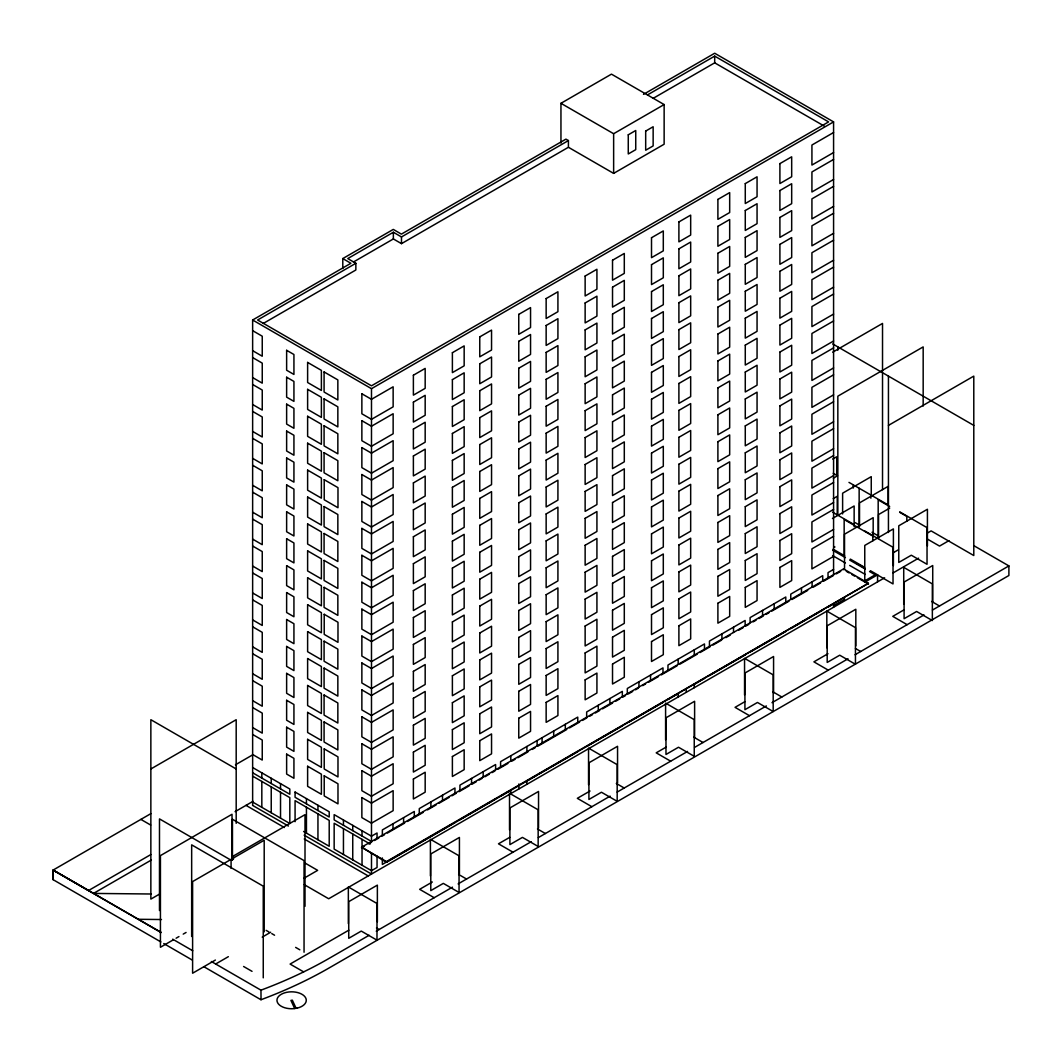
<?xml version="1.0" encoding="UTF-8"?>
<svg xmlns="http://www.w3.org/2000/svg" width="1062" height="1062" viewBox="0 0 1062 1062"><rect width="100%" height="100%" fill="white"/><g stroke="black" fill="none" stroke-linecap="round" stroke-linejoin="round"><path stroke-width="1.5" d="M160.853 941.914L53.1 879.668L53.113 870.07L150.884 813.625M159.486 910.532L159.486 818.895L231.078 860.22L231.078 868.411M191.664 936.498L191.664 844.848L263.257 886.186L263.257 977.837M232.02 860.101L232.02 814.275L160.428 855.614L160.428 947.264L173.252 939.857M232.459 860.18L232.459 819.267L304.051 860.605L304.051 952.242M233.401 859.264L233.401 855.999L305.006 814.66L305.006 906.298M236.189 823.329L236.189 719.704L150.857 768.968M252.637 805.368L252.637 320.007L350.885 263.283L342.787 258.57L393.298 229.405L401.396 234.131L565.927 139.135L568.409 140.569L568.409 147.273L401.489 243.649L393.365 238.95L353.46 261.995M973.867 545.682L1008.9 565.913L1008.9 575.498L329.233 967.894A415.428 239.839 0 0 1 261.04 999.714L260.96 990.169L211.365 961.522M261.823 807.332L261.823 781.446M261.823 778.088L261.823 772.844M264.199 931.892L264.199 840.241L192.607 881.579L192.607 973.217L215.387 960.061M271.235 812.775L271.235 786.876M271.235 783.53L271.235 778.273M280.527 818.138L280.527 792.252M280.527 788.893L280.527 783.65M295.077 821.683L295.077 800.655L329.207 820.395L329.207 846.268L303.599 831.466M306.44 833.112L306.44 807.226M306.44 803.868L306.44 798.611M317.95 839.763L317.95 813.877M317.95 810.532L317.95 805.275M342.787 268.513L342.787 258.57M343.451 854.485L343.451 828.625M343.451 825.267L343.451 819.997M348.349 923.621L348.349 886.969L376.983 903.496L376.983 940.162L361.266 931.082L348.734 938.317L348.734 901.651L377.368 885.124L377.368 921.776M352.743 859.862L352.743 833.989M352.743 830.643L352.743 825.373M568.409 140.569L401.489 236.945L393.365 232.246L347.765 258.57L355.85 263.296L355.85 270L263.31 323.432M362.036 865.225L362.036 839.352M362.036 836.006L362.036 830.736M371.488 852.905L371.488 874.039L304.157 835.17M252.637 320.007L371.488 388.679L371.488 841.462L334.158 819.904L334.158 814.634L371.488 836.192L377.05 832.993L377.05 838.263M377.05 856.158L377.05 867.481L371.488 870.694L334.158 849.122L334.158 823.262L370.134 844.038M382.36 857.95L382.36 864.415L414.299 845.976M382.36 835.197L382.36 829.926L414.299 811.474L414.299 816.744M392.98 829.064L392.98 823.793M393.365 238.95L393.365 232.246M401.489 243.649L401.489 236.945M403.6 822.931L403.6 817.66M419.278 813.877L419.278 808.607L454.961 788.004L454.961 793.274M430.402 875.938L430.402 839.285L459.049 855.813L459.049 892.465L443.319 883.385L430.787 890.633L430.787 853.967L459.421 837.44L459.421 874.092M430.893 807.173L430.893 801.903M442.509 800.456L442.509 795.186M459.939 790.407L459.939 785.137L495.609 764.534L495.609 769.804M471.555 783.69L471.555 778.433M483.17 776.986L483.17 771.716M500.587 766.923L500.587 761.666L577.755 717.115L577.755 722.386M509.521 829.94L509.521 793.274L538.155 809.815L538.155 846.467L522.438 837.387L509.893 844.622L509.893 807.97L538.54 791.442L538.54 828.094M510.795 793.606L510.795 790.261M510.795 761.042L510.795 755.772M518.84 788.96L518.84 783.995M526.898 784.314L526.898 780.968L537.093 775.074M526.898 751.75L526.898 746.48M537.093 745.856L537.093 740.586M542.071 742.975L542.071 737.705M553.687 736.271L553.687 731.001M560.948 143.051L560.948 103.306L611.46 74.141L664.135 104.567L664.135 144.22L613.637 173.385L568.409 147.273M565.303 729.567L565.303 724.297M586.662 717.235L586.662 711.965L622.332 691.375L622.332 696.645M588.547 784.778L588.547 748.126L617.181 764.653L617.181 801.319L601.45 792.239L588.919 799.474L588.919 762.808L617.553 746.281L617.553 782.933M598.278 710.531L598.278 705.261M609.893 703.827L609.893 698.557M613.637 173.385L613.637 133.719L664.135 104.567M627.31 693.765L627.31 688.495L662.993 667.892L662.993 673.162M638.926 687.061L638.926 681.791M650.541 680.357L650.541 675.087M665.595 739.776L665.595 703.124L694.243 719.651L694.243 756.317L678.512 747.236L665.98 754.471L665.98 717.806L694.614 701.278L694.614 737.931M667.971 670.295L667.971 665.024L704.478 643.944L704.478 649.214M678.18 696.977L678.18 693.619L667.971 699.513M678.18 664.4L678.18 659.13M686.225 692.331L686.225 689.012M694.269 687.685L694.269 684.326L704.478 678.432M694.269 655.108L694.269 649.838M709.456 646.346L709.456 641.076L745.139 620.473L745.139 625.744M653.223 98.315L714.686 62.831L714.686 56.127L828.599 121.891L371.488 385.811L257.601 320.007L355.85 263.296M721.908 639.151L721.908 633.881M733.523 632.448L733.523 627.177M744.555 694.999L744.555 658.347L773.189 674.874L773.189 711.54L757.471 702.46L744.927 709.695L744.927 673.042L773.574 656.502L773.574 693.154M750.117 622.863L750.117 617.606L785.787 597.003L785.787 602.273M762.556 615.681L762.556 610.411M774.171 608.977L774.171 603.707M790.765 599.393L790.765 594.123L822.718 575.684L822.718 580.954M801.478 593.22L801.478 587.95M812.098 587.087L812.098 581.817M826.82 647.754L826.82 611.088L855.454 627.629L855.454 664.281L839.723 655.201L827.192 662.436L827.192 625.783L855.826 609.256L855.826 645.908M828.028 577.887L828.028 572.617L833.577 569.405M833.577 574.675L833.577 121.891L714.686 53.246L643.492 94.359M836.75 475.856L836.75 456.74L832.727 459.063M837.241 515.415L837.241 496.299L833.205 498.622M837.838 514.778L837.838 396.179L923.17 346.902L923.17 406.056M837.838 350.195L837.838 346.902M842.617 513.915L842.617 493.193L871.252 476.652L871.252 495.781M844.157 556.169L844.157 519.517L872.791 536.044L872.791 540.837M844.529 569.272L844.529 534.199L873.176 517.672L873.176 536.801M853.264 488.055L853.264 484.869M854.14 526.699L854.14 505.977L832.462 518.495M859.145 524.84L859.145 488.188M859.516 526.779L859.516 502.87L888.151 486.343L888.151 505.472M864.76 580.489L864.76 545.43L893.394 528.903L893.394 565.555M870.88 498.224L870.88 495.038M877.557 581.87L877.557 574.821L870.389 570.692M878.181 536.536L878.181 499.87L889.651 506.494M878.553 538.474L878.553 514.566L889.691 508.127M882.522 489.662L882.522 372.696M882.522 371.196L882.522 323.432L832.741 352.172M888.443 532.474L888.443 376.121M903.722 604.026L903.722 567.36L932.356 583.901L932.356 620.553L916.625 611.473L904.094 618.708L904.094 582.056L932.728 565.515L932.728 602.181M906.815 521.19L906.815 516.411L899.66 512.282M927.418 545.921L927.418 509.256L898.771 525.796L898.771 562.448L911.315 555.214L927.033 564.294L927.033 527.641L899.833 511.924M647.501 94.903L714.686 56.127M371.488 388.679L833.577 121.891M833.577 132.524L811.926 145.029L811.926 165.061L833.577 152.556M833.577 159.446L811.926 171.951L811.926 191.983L833.577 179.478M833.577 186.368L811.926 198.873L811.926 218.905L833.577 206.4M833.577 213.289L811.926 225.794L811.926 245.826L833.577 233.321M833.577 240.211L811.926 252.716L811.926 272.748L833.577 260.243M833.577 267.133L811.926 279.638L811.926 299.67L833.577 287.165M833.577 294.055L811.926 306.56L811.926 326.592L833.577 314.086M833.577 320.976L811.926 333.481L811.926 353.513L833.577 341.008M833.577 347.898L811.926 360.403L811.926 380.435L833.577 367.93M833.577 374.82L811.926 387.325L811.926 407.357L833.577 394.852M833.577 401.741L811.926 414.246L811.926 434.278L833.577 421.773M235.445 764.799L252.69 754.843M833.577 428.663L811.926 441.168L811.926 461.2L833.577 448.695M833.577 455.585L811.926 468.09L811.926 488.122L833.577 475.617M888.443 425.397L973.788 376.121L973.788 555.532L931.122 530.894L926.847 533.363M150.831 854.565L88.544 890.527L53.113 870.07L53.113 879.655M151.308 860.047L93.496 893.421L53.1 870.083L161.212 932.542M235.087 811.66L253.021 801.319M833.351 478.192L837.533 475.789L833.232 473.294M833.577 482.506L811.926 495.011L811.926 515.043L833.577 502.538M159.38 894.177L150.857 899.102L150.857 719.704L236.189 768.968M833.577 509.428L811.926 521.933L811.926 541.965L833.577 529.46M833.577 536.35L811.926 548.855L811.926 568.887L833.577 556.382M176.106 938.211L178.947 936.565M183.222 934.109L186.076 932.463M304.024 878.221L317.657 870.349L304.9 862.981M361.558 847.197L843.533 568.927L868.424 583.303L386.449 862.331L361.558 847.197L386.449 861.574L868.424 583.303M361.558 847.967L364.425 846.308M368.726 843.825L371.607 842.166M374.474 840.507L378.776 838.024M381.643 836.365L384.51 834.719M387.378 833.059L404.595 823.116M407.463 821.457L423.247 812.35M427.548 809.868L436.15 804.903M439.018 803.244L449.067 797.443M451.934 795.783L456.235 793.301M459.103 791.655L469.138 785.853M472.019 784.194L476.32 781.712M479.188 780.052L482.055 778.393M484.922 776.747L489.224 774.251M492.091 772.605L494.958 770.946M497.839 769.286L507.875 763.485M512.176 761.003L515.043 759.343M517.911 757.697L527.96 751.896M532.261 749.414L535.129 747.754M537.996 746.095L566.683 729.541M569.551 727.882L579.6 722.08M582.467 720.421L586.768 717.939M589.636 716.279L592.503 714.633M595.37 712.974L599.685 710.491M602.552 708.832L612.588 703.031M615.456 701.371L619.757 698.889M622.637 697.243L625.505 695.583M628.372 693.924L632.673 691.442M635.541 689.782L638.408 688.123M642.709 685.64L645.577 683.981M648.457 682.335L658.493 676.534M661.36 674.874L677.144 665.768M680.012 664.108L697.23 654.165M700.097 652.519L710.133 646.718M713 645.059L721.616 640.094M725.917 637.612L730.218 635.129M738.82 630.151L743.121 627.669M745.989 626.009L748.869 624.363M753.17 621.867L756.038 620.221M758.905 618.562L763.206 616.079M766.074 614.42L768.941 612.761M771.822 611.101L789.026 601.172M791.894 599.512L807.678 590.406M813.412 587.087L820.581 582.945M823.462 581.286L833.497 575.498M836.365 573.838L840.666 571.356M892.717 553.063L898.399 549.784M864.216 581.193L875.234 574.821L869.552 571.542M864.694 582.241L877.557 574.821M419.278 843.095L454.961 822.492M459.939 819.625L481.882 806.961M483.17 806.204L495.609 799.022M500.587 796.155L509.508 791.004M538.341 774.357L577.755 751.604M586.662 746.453L622.332 725.864M628.611 722.24L662.993 702.394M709.456 675.565L745.139 654.962M750.117 652.095L785.787 631.492M790.765 628.624L822.718 610.172M828.028 607.106L833.577 603.906L833.577 607.252M833.577 605.579L844.702 599.154L843.533 598.49M215.666 964.004L228.357 956.676M262.221 937.135L270.677 932.237M884.633 577.781L328.689 898.757L304.303 884.673M893.129 572.883L918.603 558.174M948.963 540.638L939.538 546.08L926.728 538.686M348.801 930.193L290.099 964.07L303.652 971.889M432.327 882.004L419.649 889.319L434.199 897.709M509.76 837.321L498.476 843.812L513.012 852.202M590.021 791.017L577.33 798.319L591.839 806.695M666.06 747.157L656.197 752.839L670.666 761.188M744.9 701.663L735.05 707.345L749.48 715.682M827.975 653.727L813.904 661.852L828.307 670.175M904.014 609.867L892.757 616.358L907.134 624.668M369.125 935.277L329.233 958.309A415.693 239.999 0 0 1 307.794 969.845L302.219 972.593A415.693 239.999 0 0 1 260.96 990.169M376.253 931.162L452.492 887.155M458.12 883.903L531.305 841.648M538.341 837.586L610.132 796.142M617.168 792.079L687.552 751.445M694.588 747.382L766.366 705.938M771.994 702.686L848.007 658.798M855.043 654.75L924.02 614.925M932.449 610.053L1008.9 565.913M151.375 894.005L93.496 893.421L160.986 932.383M161.464 919.533L138.286 919.294M714.686 62.831L824.338 126.139M560.948 103.306L613.637 133.719M832.741 343.955L973.788 425.397M848.976 482.387L887.779 504.715M872.048 532.301L877.77 535.593M855.149 522.61L859.437 525.093M832.568 512.203L853.755 524.362M864.375 530.748L893.023 547.275L893.023 583.927L877.292 574.847M931.653 601.464L939.485 605.99M833.152 549.187L844.609 555.798M850.343 559.103L864.667 567.373M857.074 563.63L864.216 567.758M832.648 550.235L845.418 557.616M849.68 560.072L865.291 569.086M832.648 555.599L845.418 562.979M849.68 565.435L865.291 574.449M846.308 571.29L849.069 572.896M851.83 574.489L854.605 576.082M857.366 577.675L868.424 584.073M855.428 648.47L860.671 651.497M252.637 330.654L262.248 336.203L262.248 356.235L252.637 350.672M252.637 357.575L262.248 363.124L262.248 383.156L252.637 377.594M252.637 384.497L262.248 390.046L262.248 410.078L252.637 404.516M772.671 691.694L781.844 697.004M252.637 411.419L262.248 416.968L262.248 437L252.637 431.437M252.637 438.34L262.248 443.889L262.248 463.921L252.637 458.359M252.637 465.262L262.248 470.811L262.248 490.843L252.637 485.281M693.831 737.201L703.017 742.511M252.637 492.184L262.248 497.733L262.248 517.765L252.637 512.203M252.637 519.106L262.248 524.655L262.248 544.687L252.637 539.124M252.637 546.027L262.248 551.576L262.248 571.608L252.637 566.046M252.637 572.949L262.248 578.498L262.248 598.53L252.637 592.968M616.305 783.451L624.204 788.017M252.637 599.871L262.248 605.42L262.248 625.452L252.637 619.889M252.637 626.792L262.248 632.341L262.248 652.373L252.637 646.811M252.637 653.714L262.248 659.263L262.248 679.295L252.637 673.733M537.465 828.957L545.377 833.524M252.637 680.636L262.248 686.185L262.248 706.217L252.637 700.654M252.637 707.558L262.248 713.106L262.248 733.138L252.637 727.576M252.637 734.479L262.248 740.028L262.248 760.06L252.637 754.498M458.625 874.451L466.55 879.031M252.637 767.534L289.82 789.013L289.82 794.257L252.637 772.778M252.637 776.136L289.82 797.615L289.82 823.501L252.637 802.022M252.597 805.394L288.426 826.05M245.999 805.368L284.364 827.524M304.263 839.007L368.209 875.938M376.452 927.989L379.107 929.529M140.888 819.399L150.658 825.041M266.15 930.365L268.951 931.985M271.766 933.604L274.567 935.224M295.634 947.384L299.842 949.813M243.596 966.486L252.026 971.345M172.681 939.166L192.74 950.755M163.76 943.547L192.315 960.088M203.811 966.672L260.96 999.754M296.112 1008.329L292.329 1000.178L290.922 1000.391L294.705 1008.542M843.533 568.927L843.533 569.697M834.705 546.585L834.705 547.355M386.449 861.574L386.449 862.331M286.634 754.126L286.634 774.065L293.935 778.287L293.935 758.334L286.634 754.126M286.634 727.204L286.634 747.144L293.935 751.365L293.935 731.413L286.634 727.204M286.634 700.283L286.634 720.222L293.935 724.443L293.935 704.491L286.634 700.283M286.634 673.361L286.634 693.3L293.935 697.522L293.935 677.569L286.634 673.361M286.634 646.439L286.634 666.378L293.935 670.6L293.935 650.648L286.634 646.439M286.634 619.518L286.634 639.457L293.935 643.678L293.935 623.726L286.634 619.518M286.634 592.596L286.634 612.535L293.935 616.756L293.935 596.804L286.634 592.596M286.634 565.674L286.634 585.613L293.935 589.835L293.935 569.882L286.634 565.674M286.634 538.753L286.634 558.692L293.935 562.9L293.935 542.961L286.634 538.753M286.634 511.831L286.634 531.77L293.935 535.978L293.935 516.039L286.634 511.831M286.634 484.909L286.634 504.848L293.935 509.056L293.935 489.117L286.634 484.909M286.634 457.987L286.634 477.927L293.935 482.135L293.935 462.196L286.634 457.987M286.634 431.066L286.634 451.005L293.935 455.213L293.935 435.274L286.634 431.066M286.634 404.144L286.634 424.083L293.935 428.291L293.935 408.352L286.634 404.144M286.634 377.222L286.634 397.161L293.935 401.37L293.935 381.431L286.634 377.222M286.634 350.301L286.634 370.24L293.935 374.448L293.935 354.509L286.634 350.301M295.077 792.053L295.077 797.296L329.207 817.036L329.207 811.766L295.077 792.053M307.622 766.246L307.622 786.331L321.388 794.283L321.388 774.198L307.622 766.246M307.622 739.325L307.622 759.41L321.388 767.361L321.388 747.276L307.622 739.325M307.622 712.403L307.622 732.488L321.388 740.44L321.388 720.355L307.622 712.403M307.622 685.481L307.622 705.566L321.388 713.518L321.388 693.433L307.622 685.481M307.622 658.559L307.622 678.645L321.388 686.596L321.388 666.511L307.622 658.559M307.622 631.638L307.622 651.723L321.388 659.675L321.388 639.589L307.622 631.638M307.622 604.716L307.622 624.801L321.388 632.753L321.388 612.668L307.622 604.716M307.622 577.794L307.622 597.879L321.388 605.831L321.388 585.746L307.622 577.794M307.622 550.873L307.622 570.958L321.388 578.909L321.388 558.824L307.622 550.873M307.622 523.951L307.622 544.036L321.388 551.988L321.388 531.903L307.622 523.951M307.622 497.029L307.622 517.114L321.388 525.066L321.388 504.981L307.622 497.029M307.622 470.108L307.622 490.193L321.388 498.144L321.388 478.059L307.622 470.108M307.622 443.186L307.622 463.271L321.388 471.223L321.388 451.138L307.622 443.186M307.622 416.264L307.622 436.349L321.388 444.301L321.388 424.216L307.622 416.264M307.622 389.342L307.622 409.428L321.388 417.379L321.388 397.294L307.622 389.342M307.622 362.421L307.622 382.506L321.388 390.458L321.388 370.372L307.622 362.421M324.215 775.831L324.215 795.916L337.981 803.868L337.981 783.783L324.215 775.831M324.215 748.909L324.215 768.994L337.981 776.946L337.981 756.861L324.215 748.909M324.083 721.934L324.083 742.019L337.849 749.971L337.849 729.886L324.083 721.934M324.083 695.013L324.083 715.098L337.849 723.049L337.849 702.964L324.083 695.013M324.083 668.091L324.083 688.176L337.849 696.128L337.849 676.043L324.083 668.091M324.083 641.169L324.083 661.254L337.849 669.206L337.849 649.121L324.083 641.169M324.215 614.301L324.215 634.386L337.981 642.337L337.981 622.252L324.215 614.301M324.083 587.326L324.083 607.411L337.849 615.363L337.849 595.278L324.083 587.326M324.083 560.404L324.083 580.489L337.849 588.441L337.849 568.356L324.083 560.404M324.083 533.482L324.083 553.567L337.849 561.519L337.849 541.434L324.083 533.482M324.083 506.561L324.083 526.646L337.849 534.598L337.849 514.512L324.083 506.561M324.215 479.692L324.215 499.777L337.981 507.729L337.981 487.644L324.215 479.692M324.083 452.704L324.083 472.802L337.849 480.754L337.849 460.669L324.083 452.704M324.083 425.782L324.083 445.881L337.849 453.832L337.849 433.747L324.083 425.782M324.083 398.861L324.083 418.959L337.849 426.911L337.849 406.826L324.083 398.861M324.083 371.939L324.083 392.037L337.849 399.989L337.849 379.904L324.083 371.939M361.863 797.589L361.863 817.607L371.488 823.169L393.139 810.664L393.139 790.646L371.488 803.137L361.863 797.589M361.863 770.667L361.863 790.686L371.488 796.248L393.139 783.743L393.139 763.724L371.488 776.216L361.863 770.667M361.863 743.745L361.863 763.764L371.488 769.326L393.139 756.821L393.139 736.802L371.488 749.294L361.863 743.745M361.863 716.823L361.863 736.842L371.488 742.404L393.139 729.899L393.139 709.881L371.488 722.372L361.863 716.823M361.863 689.902L361.863 709.92L371.488 715.483L393.139 702.978L393.139 682.959L371.488 695.451L361.863 689.902M361.863 662.98L361.863 682.999L371.488 688.561L393.139 676.056L393.139 656.037L371.488 668.529L361.863 662.98M361.863 636.058L361.863 656.077L371.488 661.639L393.139 649.134L393.139 629.116L371.488 641.607L361.863 636.058M361.863 609.137L361.863 629.155L371.488 634.718L393.139 622.213L393.139 602.194L371.488 614.686L361.863 609.137M361.863 582.215L361.863 602.234L371.488 607.796L393.139 595.291L393.139 575.272L371.488 587.764L361.863 582.215M361.863 555.293L361.863 575.312L371.488 580.874L393.139 568.369L393.139 548.35L371.488 560.842L361.863 555.293M361.863 528.372L361.863 548.39L371.488 553.952L393.139 541.447L393.139 521.429L371.488 533.92L361.863 528.372M361.863 501.45L361.863 521.469L371.488 527.031L393.139 514.526L393.139 494.507L371.488 506.999L361.863 501.45M361.863 474.528L361.863 494.547L371.488 500.109L393.139 487.604L393.139 467.585L371.488 480.077L361.863 474.528M361.863 447.606L361.863 467.625L371.488 473.187L393.139 460.682L393.139 440.664L371.488 453.155L361.863 447.606M361.863 420.685L361.863 440.703L371.488 446.266L393.139 433.761L393.139 413.729L371.488 426.234L361.863 420.685M361.863 393.763L361.863 413.782L371.488 419.344L393.139 406.839L393.139 386.807L371.488 399.312L361.863 393.763M413.383 779.043L413.383 798.982L425.172 792.172L425.172 772.233L413.383 779.043M413.383 752.122L413.383 772.061L425.172 765.251L425.172 745.312L413.383 752.122M413.383 725.2L413.383 745.139L425.172 738.329L425.172 718.39L413.383 725.2M413.383 698.278L413.383 718.217L425.172 711.407L425.172 691.468L413.383 698.278M413.383 671.357L413.383 691.282L425.172 684.486L425.172 664.547L413.383 671.357M413.383 644.435L413.383 664.361L425.172 657.564L425.172 637.625L413.383 644.435M413.383 617.513L413.383 637.439L425.172 630.642L425.172 610.703L413.383 617.513M413.383 590.591L413.383 610.517L425.172 603.72L425.172 583.781L413.383 590.591M413.383 563.67L413.383 583.596L425.172 576.799L425.172 556.86L413.383 563.67M413.383 536.748L413.383 556.674L425.172 549.877L425.172 529.938L413.383 536.748M413.383 509.826L413.383 529.752L425.172 522.955L425.172 503.016L413.383 509.826M413.383 482.905L413.383 502.83L425.172 496.034L425.172 476.095L413.383 482.905M413.383 455.983L413.383 475.909L425.172 469.112L425.172 449.173L413.383 455.983M413.383 429.061L413.383 448.987L425.172 442.19L425.172 422.251L413.383 429.061M413.383 402.14L413.383 422.065L425.172 415.269L425.172 395.329L413.383 402.14M413.383 375.218L413.383 395.144L425.172 388.347L425.172 368.408L413.383 375.218M452.385 756.529L452.385 776.468L464.16 769.658L464.16 749.719L452.385 756.529M452.385 729.607L452.385 749.546L464.16 742.736L464.16 722.797L452.385 729.607M452.385 702.686L452.385 722.625L464.16 715.815L464.16 695.875L452.385 702.686M452.385 675.764L452.385 695.703L464.16 688.893L464.16 668.954L452.385 675.764M452.385 648.842L452.385 668.768L464.16 661.971L464.16 642.032L452.385 648.842M452.385 621.92L452.385 641.846L464.16 635.049L464.16 615.11L452.385 621.92M452.385 594.999L452.385 614.925L464.16 608.128L464.16 588.189L452.385 594.999M452.385 568.077L452.385 588.003L464.16 581.206L464.16 561.267L452.385 568.077M452.385 541.155L452.385 561.081L464.16 554.284L464.16 534.345L452.385 541.155M452.385 514.234L452.385 534.159L464.16 527.363L464.16 507.424L452.385 514.234M452.385 487.312L452.385 507.238L464.16 500.441L464.16 480.502L452.385 487.312M452.385 460.39L452.385 480.316L464.16 473.519L464.16 453.58L452.385 460.39M452.385 433.469L452.385 453.394L464.16 446.598L464.16 426.658L452.385 433.469M452.385 406.547L452.385 426.473L464.16 419.676L464.16 399.737L452.385 406.547M452.385 379.625L452.385 399.551L464.16 392.754L464.16 372.815L452.385 379.625M452.385 352.703L452.385 372.629L464.16 365.832L464.16 345.893L452.385 352.703M479.758 740.718L479.758 760.657L491.547 753.847L491.547 733.922L479.758 740.718M479.758 713.797L479.758 733.736L491.547 726.926L491.547 707L479.758 713.797M479.758 686.875L479.758 706.814L491.547 700.004L491.547 680.078L479.758 686.875M479.758 659.953L479.758 679.892L491.547 673.082L491.547 653.157L479.758 659.953M479.758 633.032L479.758 652.971L491.547 646.161L491.547 626.235L479.758 633.032M479.758 606.11L479.758 626.049L491.547 619.239L491.547 599.313L479.758 606.11M479.758 579.188L479.758 599.127L491.547 592.317L491.547 572.391L479.758 579.188M479.758 552.267L479.758 572.206L491.547 565.396L491.547 545.47L479.758 552.267M479.758 525.345L479.758 545.284L491.547 538.474L491.547 518.548L479.758 525.345M479.758 498.423L479.758 518.362L491.547 511.552L491.547 491.626L479.758 498.423M479.758 471.501L479.758 491.44L491.547 484.63L491.547 464.705L479.758 471.501M479.758 444.58L479.758 464.519L491.547 457.709L491.547 437.783L479.758 444.58M479.758 417.658L479.758 437.597L491.547 430.787L491.547 410.861L479.758 417.658M479.758 390.736L479.758 410.675L491.547 403.865L491.547 383.94L479.758 390.736M479.758 363.815L479.758 383.754L491.547 376.944L491.547 357.018L479.758 363.815M479.758 336.893L479.758 356.832L491.547 350.022L491.547 330.096L479.758 336.893M518.76 718.204L518.76 738.143L530.549 731.333L530.549 711.407L518.76 718.204M518.76 691.282L518.76 711.221L530.549 704.411L530.549 684.486L518.76 691.282M518.76 664.361L518.76 684.3L530.549 677.49L530.549 657.564L518.76 664.361M518.76 637.439L518.76 657.378L530.549 650.568L530.549 630.642L518.76 637.439M518.76 610.517L518.76 630.456L530.549 623.646L530.549 603.72L518.76 610.517M518.76 583.596L518.76 603.535L530.549 596.725L530.549 576.799L518.76 583.596M518.76 556.674L518.76 576.613L530.549 569.803L530.549 549.877L518.76 556.674M518.76 529.752L518.76 549.691L530.549 542.881L530.549 522.955L518.76 529.752M518.76 502.83L518.76 522.769L530.549 515.959L530.549 496.034L518.76 502.83M518.76 475.909L518.76 495.848L530.549 489.038L530.549 469.112L518.76 475.909M518.76 448.987L518.76 468.926L530.549 462.116L530.549 442.19L518.76 448.987M518.76 422.065L518.76 442.004L530.549 435.194L530.549 415.269L518.76 422.065M518.76 395.144L518.76 415.083L530.549 408.273L530.549 388.347L518.76 395.144M518.76 368.222L518.76 388.161L530.549 381.351L530.549 361.425L518.76 368.222M518.76 341.3L518.76 361.239L530.549 354.429L530.549 334.503L518.76 341.3M518.76 314.379L518.76 334.318L530.549 327.508L530.549 307.582L518.76 314.379M546.147 702.394L546.147 722.333L557.922 715.536L557.922 695.597L546.147 702.394M546.147 675.472L546.147 695.411L557.922 688.614L557.922 668.675L546.147 675.472M546.147 648.55L546.147 668.489L557.922 661.679L557.922 641.753L546.147 648.55M546.147 621.628L546.147 641.567L557.922 634.757L557.922 614.832L546.147 621.628M546.147 594.707L546.147 614.646L557.922 607.836L557.922 587.91L546.147 594.707M546.147 567.785L546.147 587.724L557.922 580.914L557.922 560.988L546.147 567.785M546.147 540.863L546.147 560.802L557.922 553.992L557.922 534.067L546.147 540.863M546.147 513.942L546.147 533.881L557.922 527.071L557.922 507.145L546.147 513.942M546.147 487.02L546.147 506.959L557.922 500.149L557.922 480.223L546.147 487.02M546.147 460.098L546.147 480.037L557.922 473.227L557.922 453.301L546.147 460.098M546.147 433.177L546.147 453.116L557.922 446.305L557.922 426.38L546.147 433.177M546.147 406.255L546.147 426.194L557.922 419.384L557.922 399.458L546.147 406.255M546.147 379.333L546.147 399.272L557.922 392.462L557.922 372.536L546.147 379.333M546.147 352.411L546.147 372.35L557.922 365.54L557.922 345.615L546.147 352.411M546.147 325.49L546.147 345.429L557.922 338.619L557.922 318.693L546.147 325.49M546.147 298.568L546.147 318.507L557.922 311.697L557.922 291.771L546.147 298.568M585.135 679.879L585.135 699.818L596.924 693.021L596.924 673.082L585.135 679.879M585.135 652.957L585.135 672.896L596.924 666.1L596.924 646.161L585.135 652.957M585.135 626.036L585.135 645.975L596.924 639.178L596.924 619.239L585.135 626.036M585.135 599.114L585.135 619.053L596.924 612.243L596.924 592.317L585.135 599.114M585.135 572.192L585.135 592.131L596.924 585.321L596.924 565.396L585.135 572.192M585.135 545.271L585.135 565.21L596.924 558.4L596.924 538.474L585.135 545.271M585.135 518.349L585.135 538.288L596.924 531.478L596.924 511.552L585.135 518.349M585.135 491.427L585.135 511.366L596.924 504.556L596.924 484.63L585.135 491.427M585.135 464.506L585.135 484.445L596.924 477.635L596.924 457.709L585.135 464.506M585.135 437.584L585.135 457.523L596.924 450.713L596.924 430.787L585.135 437.584M585.135 410.662L585.135 430.601L596.924 423.791L596.924 403.865L585.135 410.662M585.135 383.74L585.135 403.679L596.924 396.869L596.924 376.944L585.135 383.74M585.135 356.819L585.135 376.758L596.924 369.948L596.924 350.022L585.135 356.819M585.135 329.897L585.135 349.836L596.924 343.026L596.924 323.1L585.135 329.897M585.135 302.975L585.135 322.914L596.924 316.104L596.924 296.179L585.135 302.975M585.135 276.054L585.135 295.993L596.924 289.183L596.924 269.257L585.135 276.054M612.522 664.069L612.522 684.008L624.297 677.211L624.297 657.272L612.522 664.069M612.522 637.147L612.522 657.086L624.297 650.289L624.297 630.35L612.522 637.147M612.522 610.225L612.522 630.164L624.297 623.367L624.297 603.428L612.522 610.225M612.522 583.303L612.522 603.243L624.297 596.446L624.297 576.507L612.522 583.303M612.522 556.382L612.522 576.321L624.297 569.524L624.297 549.585L612.522 556.382M612.522 529.46L612.522 549.399L624.297 542.602L624.297 522.663L612.522 529.46M612.522 502.538L612.522 522.477L624.297 515.681L624.297 495.742L612.522 502.538M612.522 475.617L612.522 495.556L624.297 488.759L624.297 468.82L612.522 475.617M612.522 448.695L612.522 468.634L624.297 461.837L624.297 441.898L612.522 448.695M612.522 421.773L612.522 441.712L624.297 434.916L624.297 414.976L612.522 421.773M612.522 394.852L612.522 414.791L624.297 407.994L624.297 388.055L612.522 394.852M612.522 367.93L612.522 387.869L624.297 381.072L624.297 361.133L612.522 367.93M612.522 341.008L612.522 360.947L624.297 354.15L624.297 334.211L612.522 341.008M612.522 314.086L612.522 334.026L624.297 327.229L624.297 307.29L612.522 314.086M612.522 287.165L612.522 307.104L624.297 300.307L624.297 280.368L612.522 287.165M612.522 260.243L612.522 280.182L624.297 273.385L624.297 253.446L612.522 260.243M628.266 134.808L628.266 153.963L635.74 149.662L635.74 130.493L628.266 134.808M645.683 131.064L645.683 150.22L653.143 145.919L653.143 126.75L645.683 131.064M651.51 641.554L651.51 661.493L663.299 654.696L663.299 634.757L651.51 641.554M651.51 614.632L651.51 634.572L663.299 627.775L663.299 607.836L651.51 614.632M651.51 587.711L651.51 607.65L663.299 600.853L663.299 580.914L651.51 587.711M651.51 560.789L651.51 580.728L663.299 573.931L663.299 553.992L651.51 560.789M651.51 533.867L651.51 553.806L663.299 547.01L663.299 527.071L651.51 533.867M651.51 506.946L651.51 526.885L663.299 520.088L663.299 500.149L651.51 506.946M651.51 480.024L651.51 499.963L663.299 493.166L663.299 473.227L651.51 480.024M651.51 453.102L651.51 473.041L663.299 466.245L663.299 446.305L651.51 453.102M651.51 426.181L651.51 446.12L663.299 439.323L663.299 419.384L651.51 426.181M651.51 399.259L651.51 419.198L663.299 412.401L663.299 392.462L651.51 399.259M651.51 372.337L651.51 392.276L663.299 385.479L663.299 365.54L651.51 372.337M651.51 345.415L651.51 365.355L663.299 358.558L663.299 338.619L651.51 345.415M651.51 318.494L651.51 338.433L663.299 331.636L663.299 311.697L651.51 318.494M651.51 291.572L651.51 311.511L663.299 304.714L663.299 284.775L651.51 291.572M651.51 264.65L651.51 284.589L663.299 277.793L663.299 257.854L651.51 264.65M651.51 237.729L651.51 257.668L663.299 250.871L663.299 230.932L651.51 237.729M678.897 625.757L678.897 645.683L690.672 638.886L690.672 618.947L678.897 625.757M678.897 598.835L678.897 618.761L690.672 611.964L690.672 592.025L678.897 598.835M678.897 571.914L678.897 591.839L690.672 585.043L690.672 565.103L678.897 571.914M678.897 544.992L678.897 564.918L690.672 558.121L690.672 538.182L678.897 544.992M678.897 518.07L678.897 537.996L690.672 531.199L690.672 511.26L678.897 518.07M678.897 491.148L678.897 511.074L690.672 504.277L690.672 484.338L678.897 491.148M678.897 464.227L678.897 484.153L690.672 477.356L690.672 457.417L678.897 464.227M678.897 437.305L678.897 457.231L690.672 450.434L690.672 430.495L678.897 437.305M678.897 410.383L678.897 430.309L690.672 423.512L690.672 403.573L678.897 410.383M678.897 383.462L678.897 403.387L690.672 396.591L690.672 376.652L678.897 383.462M678.897 356.54L678.897 376.466L690.672 369.669L690.672 349.73L678.897 356.54M678.897 329.618L678.897 349.544L690.672 342.747L690.672 322.808L678.897 329.618M678.897 302.697L678.897 322.622L690.672 315.826L690.672 295.886L678.897 302.697M678.897 275.775L678.897 295.701L690.672 288.904L690.672 268.965L678.897 275.775M678.897 248.853L678.897 268.779L690.672 261.982L690.672 242.043L678.897 248.853M678.897 221.931L678.897 241.857L690.672 235.06L690.672 215.121L678.897 221.931M717.899 603.243L717.899 623.168L729.674 616.372L729.674 596.432L717.899 603.243M717.899 576.321L717.899 596.247L729.674 589.45L729.674 569.511L717.899 576.321M717.899 549.399L717.899 569.325L729.674 562.528L729.674 542.589L717.899 549.399M717.899 522.477L717.899 542.403L729.674 535.606L729.674 515.667L717.899 522.477M717.899 495.556L717.899 515.482L729.674 508.685L729.674 488.746L717.899 495.556M717.899 468.634L717.899 488.56L729.674 481.763L729.674 461.824L717.899 468.634M717.899 441.712L717.899 461.638L729.674 454.841L729.674 434.902L717.899 441.712M717.899 414.791L717.899 434.716L729.674 427.92L729.674 407.981L717.899 414.791M717.899 387.869L717.899 407.795L729.674 400.998L729.674 381.059L717.899 387.869M717.899 360.947L717.899 380.873L729.674 374.076L729.674 354.137L717.899 360.947M717.899 334.026L717.899 353.951L729.674 347.155L729.674 327.215L717.899 334.026M717.899 307.104L717.899 327.03L729.674 320.233L729.674 300.294L717.899 307.104M717.899 280.182L717.899 300.108L729.674 293.311L729.674 273.372L717.899 280.182M717.899 253.26L717.899 273.186L729.674 266.389L729.674 246.45L717.899 253.26M717.899 226.339L717.899 246.265L729.674 239.468L729.674 219.529L717.899 226.339M717.899 199.417L717.899 219.343L729.674 212.546L729.674 192.607L717.899 199.417M745.272 587.432L745.272 607.371L757.06 600.561L757.06 580.622L745.272 587.432M745.272 560.51L745.272 580.449L757.06 573.639L757.06 553.7L745.272 560.51M745.272 533.589L745.272 553.514L757.06 546.718L757.06 526.779L745.272 533.589M745.272 506.667L745.272 526.593L757.06 519.796L757.06 499.857L745.272 506.667M745.272 479.745L745.272 499.671L757.06 492.874L757.06 472.935L745.272 479.745M745.272 452.824L745.272 472.749L757.06 465.952L757.06 446.013L745.272 452.824M745.272 425.902L745.272 445.828L757.06 439.031L757.06 419.092L745.272 425.902M745.272 398.98L745.272 418.906L757.06 412.109L757.06 392.17L745.272 398.98M745.272 372.058L745.272 391.984L757.06 385.187L757.06 365.248L745.272 372.058M745.272 345.137L745.272 365.062L757.06 358.266L757.06 338.327L745.272 345.137M745.272 318.215L745.272 338.141L757.06 331.344L757.06 311.405L745.272 318.215M745.272 291.293L745.272 311.219L757.06 304.422L757.06 284.483L745.272 291.293M745.272 264.372L745.272 284.297L757.06 277.501L757.06 257.562L745.272 264.372M745.272 237.45L745.272 257.376L757.06 250.579L757.06 230.64L745.272 237.45M745.272 210.528L745.272 230.454L757.06 223.657L757.06 203.718L745.272 210.528M745.272 183.607L745.272 203.532L757.06 196.735L757.06 176.796L745.272 183.607M779.906 567.44L779.906 587.379L791.681 580.569L791.681 560.63L779.906 567.44M779.906 540.518L779.906 560.457L791.681 553.647L791.681 533.708L779.906 540.518M779.906 513.596L779.906 533.536L791.681 526.725L791.681 506.786L779.906 513.596M779.906 486.675L779.906 506.614L791.681 499.804L791.681 479.865L779.906 486.675M779.906 459.753L779.906 479.679L791.681 472.882L791.681 452.943L779.906 459.753M779.906 432.831L779.906 452.757L791.681 445.96L791.681 426.021L779.906 432.831M779.906 405.91L779.906 425.835L791.681 419.039L791.681 399.1L779.906 405.91M779.906 378.988L779.906 398.914L791.681 392.117L791.681 372.178L779.906 378.988M779.906 352.066L779.906 371.992L791.681 365.195L791.681 345.256L779.906 352.066M779.906 325.145L779.906 345.07L791.681 338.274L791.681 318.334L779.906 325.145M779.906 298.223L779.906 318.149L791.681 311.352L791.681 291.413L779.906 298.223M779.906 271.301L779.906 291.227L791.681 284.43L791.681 264.491L779.906 271.301M779.906 244.379L779.906 264.305L791.681 257.508L791.681 237.569L779.906 244.379M779.906 217.458L779.906 237.384L791.681 230.587L791.681 210.648L779.906 217.458M779.906 190.536L779.906 210.462L791.681 203.665L791.681 183.726L779.906 190.536M779.906 163.614L779.906 183.54L791.681 176.743L791.681 156.804L779.906 163.614M297.241 1008.103L293.537 1008.674A14.669 8.469 0 0 1 277.633 997.736A14.669 8.469 0 0 1 301.528 994.045A14.669 8.469 0 0 1 297.241 1008.103"/></g></svg>
